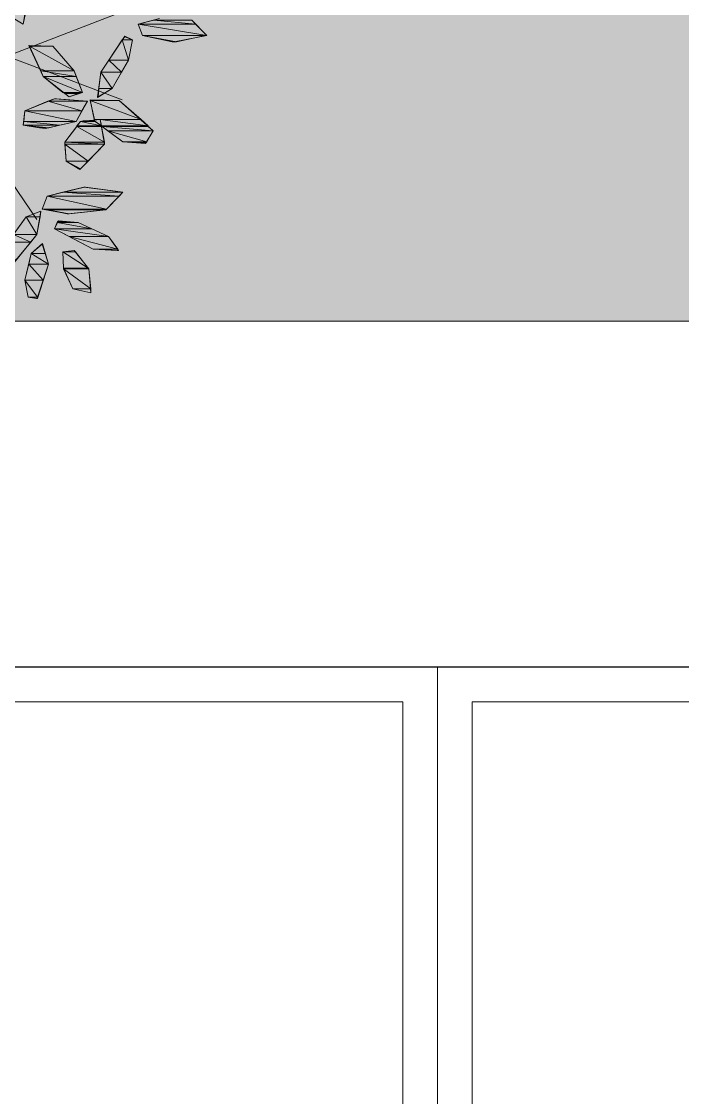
# Model space of a CAD drawing. Header units: metres. Extents: x 349703 to 349913, y 9282546 to 9282694.
# Drawn here: x 349780.739 to 349782.652, y 9282595.745 to 9282598.855 of the extents above; entities that cross this region are included whole.
import ezdxf

# ---------------------------------------------------------------- set-up
doc = ezdxf.new("R2010")
doc.units = ezdxf.units.M
doc.header["$LTSCALE"] = 0.25
doc.layers.add('AREA-VERDE', color=3, linetype='CONTINUOUS', lineweight=9)
doc.layers.add('ARQ-FONDO', color=253, linetype='CONTINUOUS', lineweight=9)

# ---------------------------------------------------------------- blocks, each defined once
blk = doc.blocks.new('vereda2298')
at = {"layer": 'ARQ-FONDO', "lineweight": 0, "elevation": -261.841}
blk.add_lwpolyline([(349787.408, 9282415.0755), (349787.408, 9282413.0763), (349804.4009, 9282413.0763), (349811.8987, 9282413.0763), (349815.0902, 9282414.4697), (349819.6382, 9282416.4553), (349820.7335, 9282416.9335), (349826.638, 9282418.69), (349831.4957, 9282418.0535), (349831.4957, 9282419.8419), (349819.9887, 9282419.8419), (349819.7017, 9282419.7565), (349808.98, 9282415.0755), (349787.408, 9282415.0761)], dxfattribs=at)
at = {"layer": 'ARQ-FONDO', "elevation": -261.841}
for points in [[(349795.4082, 9282415.0753), (349795.4082, 9282413.0761), (349797.4082, 9282413.0761), (349797.4082, 9282415.0758), (349795.4082, 9282415.0753)], [(349797.4082, 9282415.0752), (349797.4082, 9282413.076), (349799.4082, 9282413.076), (349799.4083, 9282415.0758), (349797.4082, 9282415.0752)]]:
    blk.add_lwpolyline(points, dxfattribs=at)
for points in [[(349795.5082, 9282414.9753), (349795.5082, 9282413.1761), (349797.3082, 9282413.1761), (349797.3082, 9282414.9758)], [(349797.5082, 9282414.9753), (349797.5082, 9282413.176), (349799.3082, 9282413.176), (349799.3083, 9282414.9758)]]:
    blk.add_lwpolyline(points, close=True, dxfattribs=at)
blk = doc.blocks.new('ARBOL 1')
at = {"layer": 'ARQ-FONDO', "linetype": 'Continuous', "lineweight": -2}
for p, q in [((348215.2299, 9282663.7395), (348215.9043, 9282662.7525)), ((348215.8184, 9282663.2241), (348216.215, 9282663.3776)), ((348215.8788, 9282663.3849), (348215.8641, 9282663.3173)), ((348215.4949, 9282663.3465), (348216.1511, 9282663.0979)), ((348215.8641, 9282663.3173), (348215.8184, 9282663.3447)), ((348216.2589, 9282663.3337), (348216.1968, 9282663.3173)), ((348216.1968, 9282663.3173), (348216.2096, 9282663.2844)), ((348216.396, 9282663.2844), (348216.3521, 9282663.3282)), ((348216.0889, 9282663.1784), (348216.1584, 9282663.2825)), ((348216.1584, 9282663.2825), (348216.1803, 9282663.2716)), ((348216.2096, 9282663.2844), (348216.3009, 9282663.2661)), ((348216.3009, 9282663.2661), (348216.396, 9282663.2844)), ((348215.8806, 9282663.2551), (348215.95, 9282663.2533)), ((348215.9226, 9282663.1656), (348215.8806, 9282663.2551)), ((348215.95, 9282663.2533), (348216.0122, 9282663.182)), ((348216.1803, 9282663.2716), (348216.1694, 9282663.2131)), ((348216.1694, 9282663.2131), (348216.1218, 9282663.1308)), ((348216.0122, 9282663.182), (348216.0359, 9282663.1199)), ((348215.9976, 9282663.1071), (348215.9226, 9282663.1656)), ((348216.0798, 9282663.1053), (348216.0889, 9282663.1784)), ((348216.0359, 9282663.1199), (348215.9976, 9282663.1071)), ((348216.1218, 9282663.1308), (348216.0798, 9282663.1053)), ((348215.8696, 9282663.0669), (348215.9555, 9282663.1016)), ((348215.9555, 9282663.1016), (348216.0506, 9282663.0943)), ((348216.0506, 9282663.0943), (348216.0177, 9282663.0358)), ((348216.0579, 9282663.0979), (348216.1419, 9282663.0961)), ((348216.0707, 9282663.0376), (348216.0579, 9282663.0979)), ((348216.1419, 9282663.0961), (348216.2406, 9282663.0084)), ((348215.8641, 9282663.0248), (348215.8696, 9282663.0669)), ((348215.9281, 9282663.0157), (348215.8641, 9282663.0248)), ((348216.0177, 9282663.0358), (348215.9281, 9282663.0157)), ((348215.9848, 9282662.9755), (348216.0305, 9282663.0358)), ((348216.0305, 9282663.0358), (348216.0871, 9282663.0413)), ((348216.1529, 9282662.9773), (348216.0707, 9282663.0376)), ((348216.0871, 9282663.0413), (348216.0999, 9282662.97)), ((348216.2406, 9282663.0084), (348216.2187, 9282662.9718)), ((348215.9884, 9282662.9207), (348215.9848, 9282662.9755)), ((348216.0999, 9282662.97), (348216.0286, 9282662.8969)), ((348216.2187, 9282662.9718), (348216.1529, 9282662.9773)), ((348216.0286, 9282662.8969), (348215.9884, 9282662.9207)), ((348215.9336, 9282662.8201), (348216.0414, 9282662.8457)), ((348216.0414, 9282662.8457), (348216.1529, 9282662.8311)), ((348215.919, 9282662.7818), (348215.9336, 9282662.8201)), ((348216.1529, 9282662.8311), (348216.1036, 9282662.7799)), ((348215.8733, 9282662.7598), (348215.9153, 9282662.7763)), ((348215.9153, 9282662.7763), (348215.9043, 9282662.7087)), ((348215.9939, 9282662.769), (348215.919, 9282662.7818)), ((348216.1036, 9282662.7799), (348215.9939, 9282662.769)), ((348215.8203, 9282662.6867), (348215.8733, 9282662.7598)), ((348215.9555, 9282662.7251), (348215.9665, 9282662.7489)), ((348215.9665, 9282662.7489), (348216.0231, 9282662.7434)), ((348216.067, 9282662.6666), (348215.9555, 9282662.7251)), ((348216.0231, 9282662.7434), (348216.1109, 9282662.7032)), ((348215.9043, 9282662.7087), (348215.8312, 9282662.6191)), ((348215.8879, 9282662.6538), (348215.9208, 9282662.6831)), ((348215.9208, 9282662.6831), (348215.9372, 9282662.6228)), ((348216.1109, 9282662.7032), (348216.1401, 9282662.663)), ((348215.8696, 9282662.5771), (348215.8879, 9282662.6538)), ((348215.9793, 9282662.6593), (348216.0122, 9282662.663)), ((348215.9811, 9282662.6118), (348215.9793, 9282662.6593)), ((348216.0122, 9282662.663), (348216.0542, 9282662.61)), ((348216.1401, 9282662.663), (348216.067, 9282662.6666)), ((348215.9372, 9282662.6228), (348215.9062, 9282662.5241)), ((348216.0085, 9282662.5515), (348215.9811, 9282662.6118)), ((348216.0542, 9282662.61), (348216.0597, 9282662.5405)), ((348215.8788, 9282662.5277), (348215.8696, 9282662.5771)), ((348215.9062, 9282662.5241), (348215.8788, 9282662.5277)), ((348216.0597, 9282662.5405), (348216.0085, 9282662.5515))]:
    blk.add_line(p, q, dxfattribs=at)
for points in [[(348215.8641, 9282663.3173), (348215.8641, 9282663.3173), (348215.8184, 9282663.3447)], [(348215.8641, 9282663.3173), (348215.8184, 9282663.3447), (348215.8696, 9282663.3447)], [(348215.8641, 9282663.3173), (348215.8641, 9282663.3173)], [(348216.2425, 9282663.3282), (348216.3631, 9282663.3173), (348216.1968, 9282663.3173)], [(348216.3631, 9282663.3173), (348216.1968, 9282663.3173), (348216.396, 9282663.2844)], [(348216.1968, 9282663.3173), (348216.396, 9282663.2844), (348216.2096, 9282663.2844)], [(348216.3521, 9282663.3282), (348216.2425, 9282663.3282), (348216.3631, 9282663.3173)], [(348216.1584, 9282663.2807), (348216.1803, 9282663.2716), (348216.1511, 9282663.2716)], [(348216.1584, 9282663.2825), (348216.162, 9282663.2807), (348216.1584, 9282663.2807)], [(348216.162, 9282663.2807), (348216.1584, 9282663.2807), (348216.1803, 9282663.2716)], [(348216.3923, 9282663.2844), (348216.3923, 9282663.2844), (348216.2096, 9282663.2844)], [(348216.3923, 9282663.2844), (348216.2096, 9282663.2844), (348216.396, 9282663.2844)], [(348216.2096, 9282663.2844), (348216.2955, 9282663.2661), (348216.3083, 9282663.2661)], [(348216.2096, 9282663.2844), (348216.3923, 9282663.2844), (348216.3083, 9282663.2661)], [(348215.8806, 9282663.2551), (348215.9263, 9282663.2533), (348215.8824, 9282663.2533)], [(348215.95, 9282663.2533), (348215.95, 9282663.2533), (348215.8824, 9282663.2533)], [(348215.95, 9282663.2533), (348215.8824, 9282663.2533), (348215.9263, 9282663.2533)], [(348215.95, 9282663.2533), (348215.8824, 9282663.2533), (348216.0122, 9282663.182)], [(348215.8824, 9282663.2533), (348216.0122, 9282663.182), (348215.9153, 9282663.182)], [(348216.1511, 9282663.2716), (348216.1694, 9282663.2131), (348216.1127, 9282663.2131)], [(348216.1803, 9282663.2716), (348216.1511, 9282663.2716), (348216.1694, 9282663.2131)], [(348216.2955, 9282663.2661), (348216.3083, 9282663.2661), (348216.3009, 9282663.2661)], [(348216.1127, 9282663.2131), (348216.1493, 9282663.1784), (348216.0889, 9282663.1784)], [(348216.1694, 9282663.2131), (348216.1127, 9282663.2131), (348216.1493, 9282663.1784)], [(348216.0122, 9282663.182), (348215.9153, 9282663.182), (348216.0177, 9282663.1656)], [(348215.9153, 9282663.182), (348216.0177, 9282663.1656), (348215.9226, 9282663.1656)], [(348216.0177, 9282663.1656), (348215.9226, 9282663.1656), (348216.0359, 9282663.1199)], [(348215.9226, 9282663.1656), (348216.0359, 9282663.1199), (348215.9793, 9282663.1199)], [(348216.0889, 9282663.1784), (348216.1218, 9282663.1308), (348216.0835, 9282663.1308)], [(348216.1493, 9282663.1784), (348216.0889, 9282663.1784), (348216.1218, 9282663.1308)], [(348215.9793, 9282663.1199), (348215.9848, 9282663.1162), (348216.0231, 9282663.1162)], [(348215.9793, 9282663.1199), (348216.0359, 9282663.1199), (348216.0231, 9282663.1162)], [(348216.0835, 9282663.1308), (348216.0798, 9282663.1071), (348216.0816, 9282663.1071)], [(348216.0835, 9282663.1308), (348216.1218, 9282663.1308), (348216.0816, 9282663.1071)], [(348215.9354, 9282663.0943), (348216.0341, 9282663.0669), (348215.8696, 9282663.0669)], [(348215.9555, 9282663.1016), (348216.0506, 9282663.0943), (348215.9354, 9282663.0943)], [(348216.0506, 9282663.0943), (348215.9354, 9282663.0943), (348216.0341, 9282663.0669)], [(348215.9555, 9282663.1016), (348215.961, 9282663.1016), (348215.961, 9282663.1016)], [(348215.961, 9282663.1016), (348215.9555, 9282663.1016), (348216.0506, 9282663.0943)], [(348215.9848, 9282663.1162), (348216.0231, 9282663.1162), (348215.9976, 9282663.1071)], [(348216.0579, 9282663.0979), (348216.1419, 9282663.0961), (348216.0579, 9282663.0961)], [(348216.1419, 9282663.0961), (348216.0579, 9282663.0961), (348216.2059, 9282663.0413)], [(348216.0579, 9282663.0961), (348216.2059, 9282663.0413), (348216.0707, 9282663.0413)], [(348216.0798, 9282663.1071), (348216.0816, 9282663.1071), (348216.0798, 9282663.1053)], [(348215.8696, 9282663.0669), (348216.0177, 9282663.0358), (348215.866, 9282663.0358)], [(348216.0341, 9282663.0669), (348215.8696, 9282663.0669), (348216.0177, 9282663.0358)], [(348215.866, 9282663.0358), (348215.9701, 9282663.0248), (348215.8641, 9282663.0248)], [(348215.8641, 9282663.0248), (348215.9117, 9282663.0175), (348215.9391, 9282663.0175)], [(348215.8641, 9282663.0248), (348215.9701, 9282663.0248), (348215.9391, 9282663.0175)], [(348216.0177, 9282663.0358), (348215.866, 9282663.0358), (348215.9701, 9282663.0248)], [(348216.0305, 9282663.0358), (348216.0908, 9282663.023), (348216.0195, 9282663.023)], [(348216.0378, 9282663.0376), (348216.0725, 9282663.0358), (348216.0305, 9282663.0358)], [(348216.0725, 9282663.0358), (348216.0305, 9282663.0358), (348216.0908, 9282663.023)], [(348216.0414, 9282663.0376), (348216.0707, 9282663.0376), (348216.0378, 9282663.0376)], [(348216.0707, 9282663.0376), (348216.0378, 9282663.0376), (348216.0725, 9282663.0358)], [(348216.0707, 9282663.0395), (348216.0707, 9282663.0376), (348216.0414, 9282663.0376)], [(348216.0707, 9282663.0376), (348216.0414, 9282663.0376)], [(348216.0707, 9282663.0413), (348216.0853, 9282663.0413), (348216.0707, 9282663.0395)], [(348216.0853, 9282663.0413), (348216.0853, 9282663.0413), (348216.0707, 9282663.0413)], [(348216.0853, 9282663.0413), (348216.0707, 9282663.0413), (348216.0871, 9282663.0413)], [(348216.0871, 9282663.0413), (348216.2059, 9282663.0413), (348216.2059, 9282663.0413)], [(348216.2059, 9282663.0413), (348216.2059, 9282663.0413), (348216.0871, 9282663.0413)], [(348216.2059, 9282663.0413), (348216.0871, 9282663.0413), (348216.226, 9282663.023)], [(348216.0871, 9282663.0413), (348216.226, 9282663.023), (348216.0908, 9282663.023)], [(348215.9117, 9282663.0175), (348215.9391, 9282663.0175), (348215.9281, 9282663.0157)], [(348216.0195, 9282663.0212), (348216.0999, 9282662.9755), (348215.9848, 9282662.9755)], [(348216.0908, 9282663.023), (348216.0195, 9282663.023), (348216.0908, 9282663.0212)], [(348216.0195, 9282663.023), (348216.0908, 9282663.0212), (348216.0195, 9282663.0212)], [(348216.0908, 9282663.0212), (348216.0195, 9282663.0212), (348216.0999, 9282662.9755)], [(348216.226, 9282663.023), (348216.0908, 9282663.023), (348216.226, 9282663.0212)], [(348216.0908, 9282663.023), (348216.226, 9282663.0212), (348216.0926, 9282663.0212)], [(348216.226, 9282663.0212), (348216.0926, 9282663.0212), (348216.2406, 9282663.0084)], [(348216.0926, 9282663.0212), (348216.2406, 9282663.0084), (348216.109, 9282663.0084)], [(348216.2406, 9282663.0084), (348216.109, 9282663.0084), (348216.2224, 9282662.9773)], [(348216.109, 9282663.0084), (348216.2224, 9282662.9773), (348216.1529, 9282662.9773)], [(348216.0999, 9282662.9755), (348215.9848, 9282662.9755), (348216.0999, 9282662.97)], [(348215.9848, 9282662.9755), (348216.0999, 9282662.97), (348215.9848, 9282662.97)], [(348216.0999, 9282662.97), (348215.9848, 9282662.97), (348216.0524, 9282662.9207)], [(348215.9848, 9282662.97), (348216.0524, 9282662.9207), (348215.9884, 9282662.9207)], [(348216.1529, 9282662.9773), (348216.1986, 9282662.9737), (348216.2187, 9282662.9737)], [(348216.1529, 9282662.9773), (348216.2224, 9282662.9773), (348216.2187, 9282662.9737)], [(348216.1986, 9282662.9737), (348216.2187, 9282662.9737), (348216.2187, 9282662.9718)], [(348215.9884, 9282662.9207), (348216.0268, 9282662.8987), (348216.0305, 9282662.8987)], [(348215.9884, 9282662.9207), (348216.0524, 9282662.9207), (348216.0305, 9282662.8987)], [(348216.0268, 9282662.8987), (348216.0305, 9282662.8987), (348216.0286, 9282662.8969)], [(348216.0396, 9282662.8457), (348216.1529, 9282662.8311), (348215.9793, 9282662.8311)], [(348216.0414, 9282662.8457), (348216.0451, 9282662.8457), (348216.0396, 9282662.8457)], [(348216.0451, 9282662.8457), (348216.0396, 9282662.8457), (348216.1529, 9282662.8311)], [(348215.9336, 9282662.8201), (348216.1054, 9282662.7818), (348215.919, 9282662.7818)], [(348215.9793, 9282662.8311), (348216.1419, 9282662.8201), (348215.9336, 9282662.8201)], [(348216.1419, 9282662.8201), (348215.9336, 9282662.8201), (348216.1054, 9282662.7818)], [(348216.1529, 9282662.8311), (348215.9793, 9282662.8311), (348216.1419, 9282662.8201)], [(348215.9153, 9282662.7763), (348215.9135, 9282662.7598), (348215.8733, 9282662.7598)], [(348215.9135, 9282662.7598), (348215.9153, 9282662.7763)], [(348215.9153, 9282662.7763), (348215.9153, 9282662.7763)], [(348216.1054, 9282662.7818), (348215.919, 9282662.7818), (348216.1036, 9282662.7799)], [(348215.919, 9282662.7818), (348216.1036, 9282662.7799), (348215.9354, 9282662.7799)], [(348215.9354, 9282662.7799), (348215.9921, 9282662.769), (348215.9976, 9282662.769)], [(348215.9354, 9282662.7799), (348216.1036, 9282662.7799), (348215.9976, 9282662.769)], [(348215.8733, 9282662.7598), (348215.9043, 9282662.7087), (348215.8367, 9282662.7087)], [(348215.9135, 9282662.7598), (348215.8733, 9282662.7598), (348215.9043, 9282662.7087)], [(348215.9647, 9282662.747), (348216.0231, 9282662.7434), (348215.9628, 9282662.7434)], [(348215.9665, 9282662.7489), (348215.9775, 9282662.747), (348215.9647, 9282662.747)], [(348215.9775, 9282662.747), (348215.9647, 9282662.747), (348216.0231, 9282662.7434)], [(348215.9921, 9282662.769), (348215.9976, 9282662.769), (348215.9939, 9282662.769)], [(348215.9628, 9282662.7434), (348216.0634, 9282662.7251), (348215.9555, 9282662.7251)], [(348216.0634, 9282662.7251), (348215.9555, 9282662.7251), (348216.1109, 9282662.7032)], [(348215.9555, 9282662.7251), (348216.1109, 9282662.7032), (348215.9976, 9282662.7032)], [(348216.0231, 9282662.7434), (348215.9628, 9282662.7434), (348216.0634, 9282662.7251)], [(348215.8367, 9282662.7087), (348215.8861, 9282662.6867), (348215.8203, 9282662.6867)], [(348215.8861, 9282662.6867), (348215.8203, 9282662.6867), (348215.8422, 9282662.6337)], [(348215.9043, 9282662.7087), (348215.8367, 9282662.7087), (348215.8861, 9282662.6867)], [(348215.9208, 9282662.6831), (348215.9208, 9282662.6812), (348215.919, 9282662.6812)], [(348216.1109, 9282662.7032), (348215.9976, 9282662.7032), (348216.1383, 9282662.6666)], [(348215.9976, 9282662.7032), (348216.1383, 9282662.6666), (348216.067, 9282662.6666)], [(348215.8879, 9282662.6538), (348215.9372, 9282662.6228), (348215.8806, 9282662.6228)], [(348215.919, 9282662.6812), (348215.9281, 9282662.6538), (348215.8879, 9282662.6538)], [(348215.9281, 9282662.6538), (348215.8879, 9282662.6538), (348215.9372, 9282662.6228)], [(348215.9208, 9282662.6812), (348215.919, 9282662.6812), (348215.9281, 9282662.6538)], [(348216.0122, 9282662.663), (348216.0158, 9282662.6593), (348215.9793, 9282662.6593)], [(348216.0158, 9282662.6593), (348215.9793, 9282662.6593), (348216.0524, 9282662.6118)], [(348215.9793, 9282662.6593), (348216.0524, 9282662.6118), (348215.9811, 9282662.6118)], [(348216.0122, 9282662.663), (348216.0122, 9282662.663)], [(348216.0158, 9282662.6593), (348216.0122, 9282662.663)], [(348216.1401, 9282662.663), (348216.1365, 9282662.663), (348216.067, 9282662.6666)], [(348216.067, 9282662.6666), (348216.1383, 9282662.6666), (348216.1401, 9282662.663)], [(348216.1401, 9282662.663), (348216.1401, 9282662.663), (348216.1365, 9282662.663)], [(348215.8806, 9282662.6228), (348215.9226, 9282662.5771), (348215.8696, 9282662.5771)], [(348215.9372, 9282662.6228), (348215.8806, 9282662.6228), (348215.9226, 9282662.5771)], [(348216.0524, 9282662.6118), (348215.9811, 9282662.6118), (348216.0542, 9282662.61)], [(348215.9811, 9282662.6118), (348216.0542, 9282662.61), (348215.9811, 9282662.61)], [(348215.9811, 9282662.61), (348216.0085, 9282662.5515), (348216.0597, 9282662.5515)], [(348215.9811, 9282662.61), (348216.0542, 9282662.61), (348216.0597, 9282662.5515)], [(348215.9226, 9282662.5771), (348215.8696, 9282662.5771), (348215.9062, 9282662.5277)], [(348215.8696, 9282662.5771), (348215.9062, 9282662.5277), (348215.8788, 9282662.5277)], [(348215.9062, 9282662.5241), (348215.9025, 9282662.5241), (348215.8788, 9282662.5277)], [(348215.8788, 9282662.5277), (348215.9062, 9282662.5277), (348215.9062, 9282662.5241)], [(348216.0085, 9282662.5515), (348216.0597, 9282662.5515), (348216.0597, 9282662.5405)], [(348215.9062, 9282662.5241), (348215.9062, 9282662.5241), (348215.9025, 9282662.5241)]]:
    blk.add_lwpolyline(points, close=True, dxfattribs=at)

msp = doc.modelspace()

# ---------------------------------------------------------------- hatches: boundary and pattern name
at = {"layer": 'AREA-VERDE', "lineweight": 0, "true_color": 0xc4e4b2, "transparency": 33554597}
h = msp.add_hatch(color=3, dxfattribs=at)
h.dxf.hatch_style = 1
h.paths.add_polyline_path([(349793.3046, 9282597.9887), (349799.6417, 9282600.7551), (349769.0726, 9282600.7551), (349770.9381, 9282599.1897), (349772.9426, 9282599.1889), (349772.9426, 9282597.9887)])

# ---------------------------------------------------------------- linework, layer by layer
at = {"layer": 'ARQ-FONDO', "flags": 128}
for points in [[(349771.9426, 9282596.9893), (349771.9426, 9282594.9901), (349788.9356, 9282594.9901), (349796.4333, 9282594.9901), (349799.6248, 9282596.3835), (349804.1729, 9282598.3691), (349805.2681, 9282598.8473), (349811.1727, 9282600.6037), (349816.0304, 9282599.9672), (349816.0304, 9282601.7556), (349804.5234, 9282601.7556), (349804.2364, 9282601.6703), (349793.5147, 9282596.9893), (349771.9426, 9282596.9899)], [(349771.9426, 9282596.9893), (349793.5147, 9282596.9893)]]:
    msp.add_lwpolyline(points, dxfattribs=at)
at = {"layer": 'ARQ-FONDO', "lineweight": 0}
msp.add_lwpolyline([(349769.0726, 9282600.7551), (349799.6417, 9282600.7551), (349793.3046, 9282597.9887), (349772.9426, 9282597.9887), (349772.9426, 9282599.1889), (349770.9381, 9282599.1897)], close=True, dxfattribs=at)

# ---------------------------------------------------------------- block references
at = {"layer": 'ARQ-FONDO'}
for name, p in [('vereda2298', (-15.4653, 181.9132, 261.841)), ('ARBOL 1', (1564.8799, -64.4694))]:
    msp.add_blockref(name, p, dxfattribs=at)

doc.saveas('drawing.dxf')
